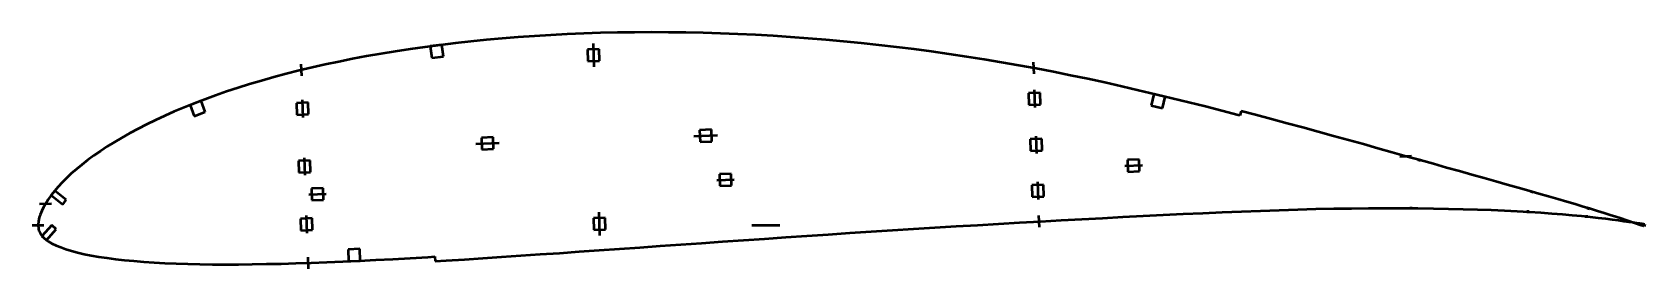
# Model space of a CAD drawing. Header units: metres. Extents: x -193 to 358, y -15 to 66.
import ezdxf

# ---------------------------------------------------------------- set-up
doc = ezdxf.new("R2010")
doc.units = ezdxf.units.M
for name, color, linetype, lineweight in [('FoilLayer', 1, 'Continuous', 50), ('StringerLayer', 1, 'Continuous', 50), ('SubLayer', 1, 'Continuous', 50)]:
    doc.layers.add(name, color=color, linetype=linetype, lineweight=lineweight)

msp = doc.modelspace()

# ---------------------------------------------------------------- linework, layer by layer
at = {"layer": 'FoilLayer'}
for p, q in [((-58.62, 60.83), (-63.71, 60.11)), ((-53.45, 61.51), (-58.62, 60.83)), ((-48.23, 62.15), (-53.45, 61.51)), ((-42.94, 62.74), (-48.23, 62.15)), ((-37.6, 63.27), (-42.94, 62.74)), ((-32.19, 63.75), (-37.6, 63.27)), ((-26.72, 64.18), (-32.19, 63.75)), ((-21.19, 64.57), (-26.72, 64.18)), ((-15.61, 64.91), (-21.19, 64.57)), ((-9.99, 65.2), (-15.61, 64.91)), ((-4.33, 65.43), (-9.99, 65.2)), ((1.38, 65.62), (-4.33, 65.43)), ((7.13, 65.74), (1.38, 65.62)), ((12.93, 65.82), (7.13, 65.74)), ((18.76, 65.86), (12.93, 65.82)), ((24.61, 65.84), (18.76, 65.86)), ((30.5, 65.76), (24.61, 65.84)), ((36.41, 65.63), (30.5, 65.76)), ((42.35, 65.45), (36.41, 65.63)), ((48.31, 65.22), (42.35, 65.45)), ((54.29, 64.94), (48.31, 65.22)), ((60.28, 64.6), (54.29, 64.94)), ((66.28, 64.21), (60.28, 64.6)), ((72.3, 63.77), (66.28, 64.21)), ((78.33, 63.28), (72.3, 63.77)), ((84.36, 62.74), (78.33, 63.28)), ((90.39, 62.15), (84.36, 62.74)), ((96.42, 61.51), (90.39, 62.15)), ((102.43, 60.81), (96.42, 61.51)), ((108.45, 60.07), (102.43, 60.81)), ((-88.02, 55.82), (-92.65, 54.84)), ((-83.31, 56.77), (-88.02, 55.82)), ((-78.52, 57.68), (-83.31, 56.77)), ((-73.66, 58.54), (-78.52, 57.68)), ((-68.73, 59.35), (-73.66, 58.54)), ((-63.71, 60.11), (-68.73, 59.35)), ((114.45, 59.27), (108.45, 60.07)), ((120.45, 58.43), (114.45, 59.27)), ((126.43, 57.53), (120.45, 58.43)), ((132.39, 56.59), (126.43, 57.53)), ((138.34, 55.59), (132.39, 56.59)), ((144.27, 54.55), (138.34, 55.59)), ((-110.23, 50.51), (-114.41, 49.32)), ((-105.96, 51.66), (-110.23, 50.51)), ((-101.61, 52.76), (-105.96, 51.66)), ((-97.18, 53.82), (-101.61, 52.76)), ((-92.65, 54.84), (-97.18, 53.82)), ((150.18, 53.46), (144.27, 54.55)), ((156.07, 52.32), (150.18, 53.46)), ((161.94, 51.14), (156.07, 52.32)), ((167.78, 49.93), (161.94, 51.14)), ((173.59, 48.66), (167.78, 49.93)), ((-130.11, 44.28), (-133.79, 42.93)), ((-126.34, 45.59), (-130.11, 44.28)), ((-122.46, 46.87), (-126.34, 45.59)), ((-118.48, 48.11), (-122.46, 46.87)), ((-114.41, 49.32), (-118.48, 48.11)), ((179.38, 47.35), (173.59, 48.66)), ((185.16, 46.01), (179.38, 47.35)), ((190.92, 44.64), (185.16, 46.01)), ((196.65, 43.27), (190.92, 44.64)), ((-144.22, 38.76), (-147.47, 37.32)), ((-140.85, 40.17), (-144.22, 38.76)), ((-137.38, 41.56), (-140.85, 40.17)), ((-133.79, 42.93), (-137.38, 41.56)), ((202.35, 41.88), (196.65, 43.27)), ((207.99, 40.47), (202.35, 41.88)), ((213.59, 39.04), (207.99, 40.47)), ((219.14, 37.61), (213.59, 39.04)), ((220.16, 38.94), (219.76, 37.45)), ((225.04, 37.66), (220.16, 38.94)), ((-153.66, 34.39), (-156.59, 32.89)), ((-150.62, 35.86), (-153.66, 34.39)), ((-147.47, 37.32), (-150.62, 35.86)), ((219.76, 37.45), (219.14, 37.61)), ((230.5, 36.21), (225.04, 37.66)), ((235.9, 34.77), (230.5, 36.21)), ((241.24, 33.31), (235.9, 34.77)), ((246.52, 31.86), (241.24, 33.31)), ((-164.68, 28.37), (-167.14, 26.83)), ((-162.11, 29.87), (-164.68, 28.37)), ((-159.41, 31.39), (-162.11, 29.87)), ((-156.59, 32.89), (-159.41, 31.39)), ((251.73, 30.43), (246.52, 31.86)), ((256.87, 29.01), (251.73, 30.43)), ((261.92, 27.61), (256.87, 29.01)), ((266.89, 26.23), (261.92, 27.61)), ((-173.83, 22.2), (-175.82, 20.66)), ((-171.71, 23.74), (-173.83, 22.2)), ((-169.48, 25.29), (-171.71, 23.74)), ((-167.14, 26.83), (-169.48, 25.29)), ((271.77, 24.85), (266.89, 26.23)), ((276.57, 23.51), (271.77, 24.85)), ((281.27, 22.19), (276.57, 23.51)), ((285.87, 20.91), (281.27, 22.19)), ((-179.4, 17.62), (-181.02, 16.1)), ((-177.67, 19.14), (-179.4, 17.62)), ((-175.82, 20.66), (-177.67, 19.14)), ((290.35, 19.64), (285.87, 20.91)), ((294.72, 18.41), (290.35, 19.64)), ((298.98, 17.2), (294.72, 18.41)), ((303.13, 16.03), (298.98, 17.2)), ((-185.15, 11.64), (-186.28, 10.2)), ((-183.9, 13.1), (-185.15, 11.64)), ((-182.52, 14.59), (-183.9, 13.1)), ((-181.02, 16.1), (-182.52, 14.59)), ((307.15, 14.9), (303.13, 16.03)), ((311.03, 13.8), (307.15, 14.9)), ((314.78, 12.73), (311.03, 13.8)), ((318.4, 11.71), (314.78, 12.73)), ((321.87, 10.72), (318.4, 11.71)), ((-188.9, 6.13), (-189.5, 4.92)), ((-188.15, 7.46), (-188.9, 6.13)), ((-187.28, 8.81), (-188.15, 7.46)), ((-186.28, 10.2), (-187.28, 8.81)), ((239.49, 5.37), (245.71, 5.54)), ((245.71, 5.54), (251.83, 5.67)), ((251.83, 5.67), (257.83, 5.75)), ((257.83, 5.75), (263.69, 5.8)), ((263.69, 5.8), (269.43, 5.84)), ((269.43, 5.84), (275.05, 5.85)), ((275.05, 5.85), (280.53, 5.81)), ((280.53, 5.81), (285.86, 5.74)), ((285.86, 5.74), (291.02, 5.64)), ((291.02, 5.64), (296.04, 5.53)), ((296.04, 5.53), (300.9, 5.38)), ((325.2, 9.77), (321.87, 10.72)), ((328.37, 8.86), (325.2, 9.77)), ((331.39, 7.98), (328.37, 8.86)), ((334.26, 7.13), (331.39, 7.98)), ((336.98, 6.32), (334.26, 7.13)), ((339.53, 5.54), (336.98, 6.32)), ((341.94, 4.81), (339.53, 5.54)), ((-190.74, 0.17), (-190.75, -0.06)), ((-190.61, 1.42), (-190.74, 0.17)), ((-190.36, 2.66), (-190.61, 1.42)), ((-190.02, 3.58), (-190.36, 2.66)), ((-189.5, 4.92), (-190.02, 3.58)), ((122.86, -0.37), (130.1, 0.05)), ((130.1, 0.05), (137.3, 0.47)), ((137.3, 0.47), (144.47, 0.9)), ((144.47, 0.9), (151.63, 1.31)), ((151.63, 1.31), (158.75, 1.7)), ((158.75, 1.7), (165.81, 2.07)), ((165.81, 2.07), (172.81, 2.45)), ((172.81, 2.45), (179.77, 2.83)), ((179.77, 2.83), (186.69, 3.19)), ((186.69, 3.19), (193.56, 3.52)), ((193.56, 3.52), (200.34, 3.83)), ((200.34, 3.83), (207.05, 4.14)), ((207.05, 4.14), (213.7, 4.45)), ((213.7, 4.45), (220.28, 4.72)), ((220.28, 4.72), (226.78, 4.96)), ((226.78, 4.96), (233.18, 5.17)), ((233.18, 5.17), (239.49, 5.37)), ((300.9, 5.38), (305.59, 5.21)), ((305.59, 5.21), (310.09, 5)), ((310.09, 5), (314.42, 4.79)), ((314.42, 4.79), (318.57, 4.56)), ((318.57, 4.56), (322.55, 4.31)), ((322.55, 4.31), (326.32, 4.02)), ((326.32, 4.02), (329.89, 3.73)), ((329.89, 3.73), (333.24, 3.44)), ((333.24, 3.44), (336.41, 3.15)), ((336.41, 3.15), (339.36, 2.85)), ((339.36, 2.85), (342.11, 2.55)), ((344.18, 4.11), (341.94, 4.81)), ((342.11, 2.55), (344.64, 2.25)), ((346.26, 3.46), (344.18, 4.11)), ((344.64, 2.25), (346.94, 1.96)), ((348.17, 2.84), (346.26, 3.46)), ((346.94, 1.96), (349.03, 1.68)), ((349.92, 2.28), (348.17, 2.84)), ((349.03, 1.68), (350.9, 1.43)), ((351.51, 1.75), (349.92, 2.28)), ((350.9, 1.43), (352.55, 1.19)), ((352.93, 1.27), (351.51, 1.75)), ((352.55, 1.19), (353.98, 0.99)), ((354.17, 0.86), (352.93, 1.27)), ((353.98, 0.99), (355.2, 0.81)), ((355.24, 0.49), (354.17, 0.86)), ((355.2, 0.81), (356.19, 0.67)), ((356.13, 0.18), (355.24, 0.49)), ((356.84, -0.07), (356.13, 0.18)), ((356.19, 0.67), (356.98, 0.54)), ((356.98, 0.54), (357.54, 0.46)), ((357.54, 0.46), (357.9, 0.4)), ((358.02, 0.38), (357.79, -0.4)), ((357.9, 0.4), (358.02, 0.38)), ((-190.75, -0.06), (-190.66, -1.13)), ((-190.66, -1.13), (-190.44, -1.9)), ((-190.44, -1.9), (-190.09, -2.64)), ((-190.09, -2.64), (-189.57, -3.41)), ((-189.57, -3.41), (-188.92, -4.15)), ((-188.92, -4.15), (-188.11, -4.89)), ((-188.11, -4.89), (-187.15, -5.59)), ((43.02, -5.59), (50.2, -5.09)), ((50.2, -5.09), (57.41, -4.61)), ((57.41, -4.61), (64.64, -4.12)), ((64.64, -4.12), (71.88, -3.62)), ((71.88, -3.62), (79.16, -3.12)), ((79.16, -3.12), (86.46, -2.65)), ((86.46, -2.65), (93.75, -2.19)), ((93.75, -2.19), (101.03, -1.73)), ((101.03, -1.73), (108.31, -1.26)), ((108.31, -1.26), (115.59, -0.81)), ((115.59, -0.81), (122.86, -0.37)), ((357.36, -0.25), (356.84, -0.07)), ((357.69, -0.36), (357.36, -0.25)), ((357.79, -0.4), (357.69, -0.36)), ((-187.15, -5.59), (-186, -6.26)), ((-186, -6.26), (-184.62, -6.91)), ((-184.62, -6.91), (-183.03, -7.55)), ((-183.03, -7.55), (-181.24, -8.17)), ((-181.24, -8.17), (-179.34, -8.77)), ((-179.34, -8.77), (-177.27, -9.32)), ((-177.27, -9.32), (-175.01, -9.83)), ((-175.01, -9.83), (-172.57, -10.3)), ((-172.57, -10.3), (-169.96, -10.76)), ((-169.96, -10.76), (-167.22, -11.19)), ((-63.65, -11.22), (-57.62, -10.86)), ((-57.62, -10.86), (-55.19, -10.71)), ((-55.19, -10.71), (-55.09, -12.26)), ((-38.83, -11.27), (-32.42, -10.83)), ((-32.42, -10.83), (-25.91, -10.39)), ((-25.91, -10.39), (-19.3, -9.94)), ((-19.3, -9.94), (-12.63, -9.5)), ((-12.63, -9.5), (-5.9, -9.03)), ((-5.9, -9.03), (0.91, -8.55)), ((0.91, -8.55), (7.79, -8.06)), ((7.79, -8.06), (14.74, -7.57)), ((14.74, -7.57), (21.75, -7.09)), ((21.75, -7.09), (28.79, -6.6)), ((28.79, -6.6), (35.87, -6.09)), ((35.87, -6.09), (43.02, -5.59)), ((-167.22, -11.19), (-164.32, -11.57)), ((-164.32, -11.57), (-161.26, -11.9)), ((-161.26, -11.9), (-158.02, -12.2)), ((-158.02, -12.2), (-154.61, -12.47)), ((-154.61, -12.47), (-151.07, -12.72)), ((-151.07, -12.72), (-147.4, -12.94)), ((-147.4, -12.94), (-143.58, -13.1)), ((-143.58, -13.1), (-139.6, -13.22)), ((-139.6, -13.22), (-135.46, -13.3)), ((-135.46, -13.3), (-131.19, -13.37)), ((-131.19, -13.37), (-126.78, -13.4)), ((-126.78, -13.4), (-122.25, -13.38)), ((-122.25, -13.38), (-117.57, -13.32)), ((-117.57, -13.32), (-112.73, -13.23)), ((-112.73, -13.23), (-107.75, -13.13)), ((-107.75, -13.13), (-102.67, -13)), ((-102.67, -13), (-97.47, -12.82)), ((-97.47, -12.82), (-92.14, -12.61)), ((-92.14, -12.61), (-86.66, -12.37)), ((-86.66, -12.37), (-81.06, -12.12)), ((-81.06, -12.12), (-75.36, -11.85)), ((-75.36, -11.85), (-69.57, -11.56)), ((-69.57, -11.56), (-63.65, -11.22)), ((-55.09, -12.26), (-51.37, -12.04)), ((-51.37, -12.04), (-45.14, -11.67)), ((-45.14, -11.67), (-38.83, -11.27))]:
    msp.add_line(p, q, dxfattribs=at)
at = {"layer": 'StringerLayer'}
for p, q in [((-52.82, 61.6), (-56.79, 61.07)), ((-56.79, 61.07), (-56.27, 57.11)), ((-52.3, 57.63), (-52.82, 61.6)), ((-56.27, 57.11), (-52.3, 57.63)), ((190.33, 44.78), (189.39, 40.9)), ((194.22, 43.85), (190.33, 44.78)), ((-135.09, 42.44), (-138.82, 41.01)), ((-138.82, 41.01), (-137.39, 37.27)), ((-137.39, 37.27), (-133.66, 38.7)), ((-133.66, 38.7), (-135.09, 42.44)), ((189.39, 40.9), (193.28, 39.96)), ((193.28, 39.96), (194.22, 43.85)), ((-185.04, 11.78), (-186.28, 10.21)), ((-181.11, 8.69), (-185.04, 11.78)), ((-186.28, 10.21), (-182.34, 7.12)), ((-182.34, 7.12), (-181.11, 8.69)), ((-186.09, 0.02), (-189.41, -3.72)), ((-184.59, -1.31), (-186.09, 0.02)), ((-189.41, -3.72), (-187.91, -5.05)), ((-187.91, -5.05), (-184.59, -1.31)), ((-80.87, -8.11), (-84.87, -8.29)), ((-84.87, -8.29), (-84.69, -12.28)), ((-80.69, -12.11), (-80.87, -8.11)), ((-84.69, -12.28), (-80.69, -12.11))]:
    msp.add_line(p, q, dxfattribs=at)
at = {"layer": 'SubLayer'}
for p, q in [((-1.14, 62.03), (-0.87, 54.03)), ((0.92, 60.1), (-3.07, 59.96)), ((-3.07, 59.96), (-2.93, 55.96)), ((-2.93, 55.96), (1.06, 56.1)), ((1.06, 56.1), (0.92, 60.1)), ((149.17, 55.63), (149.31, 51.63)), ((-100.96, 54.93), (-100.82, 50.94)), ((151.53, 45.23), (147.54, 45.09)), ((147.54, 45.09), (147.68, 41.09)), ((149.5, 46.16), (149.71, 40.16)), ((151.67, 41.23), (151.53, 45.23)), ((-98.5, 41.84), (-102.5, 41.71)), ((-102.5, 41.71), (-102.36, 37.71)), ((-100.53, 42.77), (-100.32, 36.78)), ((-98.36, 37.85), (-98.5, 41.84)), ((147.68, 41.09), (151.67, 41.23)), ((-102.36, 37.71), (-98.36, 37.85)), ((-41.28, 27.81), (-33.28, 28.09)), ((-35.35, 30.02), (-39.35, 29.88)), ((-39.35, 29.88), (-39.21, 25.88)), ((-35.21, 26.02), (-35.35, 30.02)), ((33.28, 30.42), (41.28, 30.7)), ((39.21, 32.62), (35.21, 32.48)), ((35.21, 32.48), (35.35, 28.49)), ((35.35, 28.49), (39.35, 28.63)), ((39.35, 28.63), (39.21, 32.62)), ((152.08, 29.52), (148.09, 29.38)), ((148.09, 29.38), (148.23, 25.38)), ((150.05, 30.45), (150.26, 24.45)), ((152.22, 25.52), (152.08, 29.52)), ((-97.81, 22.11), (-101.81, 21.97)), ((-99.84, 23.04), (-99.63, 17.04)), ((-97.67, 18.11), (-97.81, 22.11)), ((-39.21, 25.88), (-35.21, 26.02)), ((148.23, 25.38), (152.22, 25.52)), ((185.36, 22.4), (181.36, 22.26)), ((181.36, 22.26), (181.5, 18.26)), ((185.5, 18.4), (185.36, 22.4)), ((274.34, 23.51), (278.34, 23.65)), ((280.96, 21.76), (281.24, 22.72)), ((-101.81, 21.97), (-101.67, 17.97)), ((-101.67, 17.97), (-97.67, 18.11)), ((45.99, 17.53), (41.99, 17.39)), ((41.99, 17.39), (42.13, 13.4)), ((46.13, 13.54), (45.99, 17.53)), ((180.43, 20.23), (186.43, 20.44)), ((181.5, 18.26), (185.5, 18.4)), ((-93.38, 12.67), (-97.37, 12.53)), ((-97.37, 12.53), (-97.23, 8.53)), ((-93.24, 8.67), (-93.38, 12.67)), ((41.06, 15.36), (47.06, 15.57)), ((42.13, 13.4), (46.13, 13.54)), ((152.63, 13.82), (148.63, 13.68)), ((148.63, 13.68), (148.77, 9.68)), ((150.6, 14.75), (150.81, 8.75)), ((152.77, 9.82), (152.63, 13.82)), ((319.45, 10.89), (319.73, 11.85)), ((-190.21, 7.28), (-186.22, 7.42)), ((-98.3, 10.49), (-92.31, 10.7)), ((-97.23, 8.53), (-93.24, 8.67)), ((148.77, 9.68), (152.77, 9.82)), ((278.12, 5.33), (278.19, 6.32)), ((338.65, 5.29), (338.94, 6.25)), ((-192.74, 0), (-188.74, 0)), ((-97.12, 2.37), (-101.12, 2.23)), ((-101.12, 2.23), (-100.98, -1.77)), ((-99.15, 3.3), (-98.95, -2.7)), ((-96.98, -1.63), (-97.12, 2.37)), ((2.93, 2.55), (-1.06, 2.41)), ((-1.06, 2.41), (-0.92, -1.59)), ((1.14, -3.52), (0.87, 4.47)), ((3.07, -1.45), (2.93, 2.55)), ((53.07, 0), (62.57, 0)), ((151, 3.27), (151.14, -0.72)), ((318.15, 4.09), (318.26, 5.08)), ((338.09, 2.47), (338.24, 3.46)), ((-100.98, -1.77), (-96.98, -1.63)), ((-0.92, -1.59), (3.07, -1.45)), ((-98.66, -10.86), (-98.52, -14.86))]:
    msp.add_line(p, q, dxfattribs=at)

doc.saveas('drawing.dxf')
